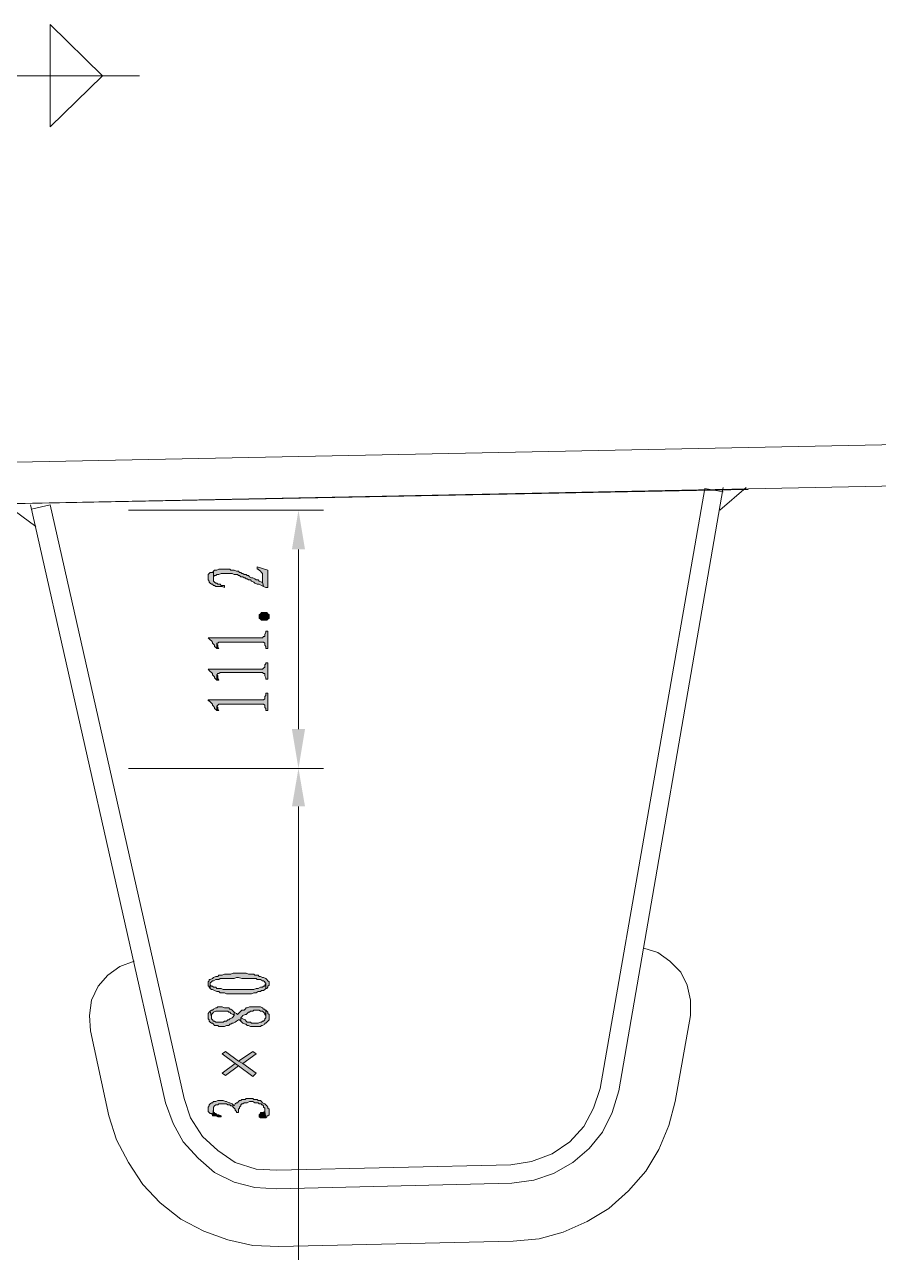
# Model space of a CAD drawing. Header units: millimetres. Extents: x 24 to 410, y 10 to 282.
# Drawn here: x 106.36 to 139.55, y 176.93 to 224.66 of the extents above; entities that cross this region are included whole.
import ezdxf

# ---------------------------------------------------------------- set-up
doc = ezdxf.new("R2010")
doc.units = ezdxf.units.MM

msp = doc.modelspace()

# ---------------------------------------------------------------- hatches: boundary and pattern name
h = msp.add_hatch(color=7)
h.dxf.hatch_style = 2
h.paths.add_polyline_path([(116.755333, 204.258333), (117.263333, 204.258333), (117.009333, 205.782333)])
h = msp.add_hatch(color=7)
h.dxf.hatch_style = 2
h.paths.add_polyline_path([(113.495667, 203.157667), (113.495667, 203.073), (113.538, 203.030667), (113.538, 202.988333), (113.580333, 202.946), (113.622667, 202.903667), (113.665, 202.903667), (113.707333, 202.861333), (113.749667, 202.861333), (113.792, 202.819), (114.046, 202.819), (114.130667, 202.776667), (114.130667, 202.861333), (114.088333, 202.861333), (114.003667, 202.861333), (113.961333, 202.903667), (113.876667, 202.903667), (113.834333, 202.946), (113.792, 202.946), (113.749667, 202.988333), (113.707333, 203.030667), (113.707333, 203.073), (113.707333, 203.115333), (113.707333, 203.411667), (113.665, 203.369333), (113.580333, 203.369333), (113.538, 203.327), (113.495667, 203.284667)])
h = msp.add_hatch(color=7)
h.dxf.hatch_style = 2
h.paths.add_polyline_path([(113.707333, 203.411667), (113.707333, 203.115333), (113.707333, 203.157667), (113.707333, 203.2), (113.749667, 203.242333), (113.792, 203.242333), (113.834333, 203.284667), (113.919, 203.284667), (114.003667, 203.327), (114.427, 203.327), (114.511667, 203.284667), (114.638667, 203.284667), (114.681, 203.242333), (114.723333, 203.242333), (114.765667, 203.2), (114.850333, 203.2), (114.892667, 203.157667), (114.935, 203.157667), (114.977333, 203.115333), (115.019667, 203.115333), (115.062, 203.073), (115.146667, 203.073), (115.189, 203.030667), (115.273667, 202.988333), (115.316, 202.946), (115.400667, 202.903667), (115.485333, 202.903667), (115.57, 202.861333), (115.654667, 202.819), (115.612333, 202.988333), (115.57, 202.988333), (115.485333, 203.030667), (115.443, 203.073), (115.358333, 203.073), (115.316, 203.115333), (115.231333, 203.157667), (115.189, 203.157667), (115.104333, 203.2), (115.062, 203.242333), (115.019667, 203.242333), (114.977333, 203.284667), (114.892667, 203.284667), (114.850333, 203.327), (114.808, 203.327), (114.765667, 203.369333), (114.723333, 203.369333), (114.681, 203.411667), (114.596333, 203.411667), (114.511667, 203.454), (114.384667, 203.454), (114.342333, 203.496333), (113.919, 203.496333), (113.834333, 203.454), (113.749667, 203.454)])
h = msp.add_hatch(color=7)
h.dxf.hatch_style = 2
h.paths.add_polyline_path([(115.400667, 203.581), (115.400667, 203.496333), (115.443, 203.496333), (115.485333, 203.454), (115.527667, 203.411667), (115.57, 203.369333), (115.612333, 203.327), (115.612333, 202.988333), (115.654667, 202.819), (115.739333, 202.776667), (115.824, 202.776667), (115.824, 203.454)])
h = msp.add_hatch(color=7)
h.dxf.hatch_style = 2
h.paths.add_polyline_path([(115.866333, 201.718333), (115.866333, 201.591333), (115.824, 201.549), (115.781667, 201.506667), (115.57, 201.506667), (115.527667, 201.549), (115.485333, 201.591333), (115.485333, 201.718333), (115.527667, 201.760667), (115.57, 201.803), (115.781667, 201.803), (115.824, 201.760667)])
h = msp.add_hatch(color=7)
h.dxf.hatch_style = 2
h.paths.add_polyline_path([(113.495667, 200.829333), (113.538, 200.787), (113.580333, 200.744667), (113.622667, 200.702333), (113.665, 200.66), (113.665, 200.617667), (113.707333, 200.575333), (113.749667, 200.533), (113.749667, 200.490667), (113.792, 200.448333), (113.834333, 200.406), (113.834333, 200.617667), (113.876667, 200.617667), (113.919, 200.66), (115.654667, 200.66), (115.697, 200.617667), (115.697, 200.533), (115.739333, 200.490667), (115.739333, 200.406), (115.824, 200.406), (115.824, 201.083333), (115.739333, 201.083333), (115.739333, 201.041), (115.697, 200.956333), (115.697, 200.871667), (115.654667, 200.871667), (115.612333, 200.829333)])
h = msp.add_hatch(color=7)
h.dxf.hatch_style = 2
h.paths.add_polyline_path([(113.834333, 200.406), (113.919, 200.406), (113.876667, 200.448333), (113.876667, 200.533), (113.834333, 200.575333)])
h = msp.add_hatch(color=7)
h.dxf.hatch_style = 2
h.paths.add_polyline_path([(113.495667, 199.601667), (113.538, 199.559333), (113.580333, 199.517), (113.622667, 199.474667), (113.665, 199.432333), (113.665, 199.39), (113.707333, 199.347667), (113.749667, 199.305333), (113.749667, 199.263), (113.792, 199.220667), (113.834333, 199.178333), (113.834333, 199.39), (113.876667, 199.432333), (113.919, 199.432333), (113.961333, 199.474667), (115.612333, 199.474667), (115.654667, 199.432333), (115.697, 199.432333), (115.697, 199.39), (115.697, 199.347667), (115.739333, 199.263), (115.739333, 199.220667), (115.824, 199.220667), (115.824, 199.855667), (115.739333, 199.855667), (115.739333, 199.813333), (115.697, 199.771), (115.697, 199.686333), (115.654667, 199.644), (115.612333, 199.601667)])
h = msp.add_hatch(color=7)
h.dxf.hatch_style = 2
h.paths.add_polyline_path([(113.834333, 199.178333), (113.919, 199.178333), (113.876667, 199.263), (113.876667, 199.347667), (113.834333, 199.39)])
h = msp.add_hatch(color=7)
h.dxf.hatch_style = 2
h.paths.add_polyline_path([(113.495667, 198.416333), (113.495667, 198.374), (113.538, 198.374), (113.580333, 198.331667), (113.622667, 198.289333), (113.665, 198.247), (113.665, 198.204667), (113.707333, 198.162333), (113.749667, 198.12), (113.749667, 198.077667), (113.792, 198.035333), (113.834333, 197.993), (113.834333, 198.162333), (113.876667, 198.204667), (113.919, 198.247), (115.654667, 198.247), (115.697, 198.204667), (115.697, 198.12), (115.739333, 198.077667), (115.739333, 197.993), (115.824, 197.993), (115.824, 198.670333), (115.739333, 198.670333), (115.739333, 198.585667), (115.697, 198.543333), (115.697, 198.458667), (115.654667, 198.416333)])
h = msp.add_hatch(color=7)
h.dxf.hatch_style = 2
h.paths.add_polyline_path([(113.834333, 197.993), (113.919, 197.993), (113.876667, 198.035333), (113.876667, 198.12), (113.834333, 198.162333)])
h = msp.add_hatch(color=7)
h.dxf.hatch_style = 2
h.paths.add_polyline_path([(116.755333, 197.273333), (117.263333, 197.273333), (117.009333, 195.749333)])
h = msp.add_hatch(color=7)
h.dxf.hatch_style = 2
h.paths.add_polyline_path([(116.755333, 194.267667), (117.263333, 194.267667), (117.009333, 195.749333)])
h = msp.add_hatch(color=7)
h.dxf.hatch_style = 2
h.paths.add_polyline_path([(113.495667, 187.367333), (113.495667, 187.282667), (113.538, 187.282667), (113.538, 187.240333), (113.580333, 187.198), (113.580333, 187.409667), (113.622667, 187.452), (113.665, 187.494333), (113.707333, 187.494333), (113.792, 187.536667), (113.919, 187.536667), (113.961333, 187.579), (114.511667, 187.579), (114.596333, 187.621333), (114.681, 187.621333), (114.808, 187.579), (115.358333, 187.579), (115.400667, 187.536667), (115.527667, 187.536667), (115.612333, 187.494333), (115.654667, 187.494333), (115.697, 187.452), (115.697, 187.409667), (115.739333, 187.409667), (115.739333, 187.198), (115.781667, 187.198), (115.824, 187.240333), (115.824, 187.282667), (115.866333, 187.325), (115.866333, 187.452), (115.824, 187.494333), (115.781667, 187.536667), (115.739333, 187.579), (115.654667, 187.621333), (115.612333, 187.621333), (115.527667, 187.663667), (115.485333, 187.663667), (115.443, 187.706), (115.316, 187.706), (115.273667, 187.748333), (115.062, 187.748333), (114.977333, 187.790667), (114.469333, 187.790667), (114.384667, 187.748333), (114.130667, 187.748333), (114.046, 187.706), (113.919, 187.706), (113.876667, 187.663667), (113.792, 187.663667), (113.707333, 187.621333), (113.665, 187.579), (113.580333, 187.536667), (113.538, 187.536667), (113.538, 187.494333), (113.495667, 187.452)])
h = msp.add_hatch(color=7)
h.dxf.hatch_style = 2
h.paths.add_polyline_path([(113.580333, 187.198), (113.622667, 187.155667), (113.665, 187.155667), (113.749667, 187.113333), (113.834333, 187.071), (113.919, 187.071), (113.961333, 187.028667), (114.130667, 187.028667), (114.215333, 186.986333), (115.189, 186.986333), (115.273667, 187.028667), (115.316, 187.028667), (115.358333, 187.028667), (115.443, 187.071), (115.527667, 187.071), (115.57, 187.113333), (115.654667, 187.113333), (115.697, 187.155667), (115.739333, 187.198), (115.739333, 187.367333), (115.697, 187.325), (115.697, 187.282667), (115.654667, 187.282667), (115.612333, 187.240333), (115.527667, 187.240333), (115.443, 187.198), (115.358333, 187.198), (115.273667, 187.155667), (114.088333, 187.155667), (114.003667, 187.198), (113.834333, 187.198), (113.792, 187.240333), (113.707333, 187.240333), (113.665, 187.282667), (113.622667, 187.282667), (113.580333, 187.325), (113.580333, 187.367333)])
h = msp.add_hatch(color=7)
h.dxf.hatch_style = 2
h.paths.add_polyline_path([(113.495667, 186.097333), (113.495667, 186.012667), (113.538, 185.970333), (113.538, 185.928), (113.580333, 185.885667), (113.622667, 185.843333), (113.665, 185.843333), (113.707333, 185.801), (113.749667, 185.758667), (113.876667, 185.758667), (113.919, 185.716333), (114.130667, 185.716333), (114.215333, 185.758667), (114.3, 185.758667), (114.342333, 185.801), (114.384667, 185.801), (114.427, 185.843333), (114.469333, 185.843333), (114.554, 185.885667), (114.596333, 185.928), (114.681, 185.970333), (114.723333, 185.970333), (114.765667, 185.928), (114.765667, 186.055), (114.808, 186.097333), (114.850333, 186.139667), (114.935, 186.182), (114.977333, 186.182), (115.019667, 186.224333), (115.062, 186.266667), (115.104333, 186.266667), (115.146667, 186.309), (115.231333, 186.309), (115.273667, 186.351333), (115.485333, 186.351333), (115.527667, 186.309), (115.612333, 186.309), (115.654667, 186.266667), (115.697, 186.224333), (115.697, 186.182), (115.739333, 186.139667), (115.739333, 186.097333), (115.739333, 186.351333), (115.697, 186.351333), (115.697, 186.393667), (115.654667, 186.393667), (115.612333, 186.436), (115.527667, 186.478333), (115.104333, 186.478333), (115.019667, 186.436), (114.977333, 186.436), (114.935, 186.393667), (114.892667, 186.351333), (114.808, 186.351333), (114.765667, 186.309), (114.681, 186.224333), (114.638667, 186.182), (114.596333, 186.224333), (114.511667, 186.266667), (114.511667, 186.139667), (114.469333, 186.097333), (114.427, 186.055), (114.342333, 186.012667), (114.3, 185.970333), (114.257667, 185.970333), (114.215333, 185.928), (114.130667, 185.928), (114.088333, 185.885667), (113.792, 185.885667), (113.749667, 185.928), (113.707333, 185.928), (113.665, 185.970333), (113.622667, 186.012667), (113.622667, 186.097333), (113.580333, 186.309), (113.538, 186.266667), (113.495667, 186.224333)])
h = msp.add_hatch(color=7)
h.dxf.hatch_style = 2
h.paths.add_polyline_path([(113.580333, 186.309), (113.622667, 186.097333), (113.622667, 186.182), (113.665, 186.224333), (113.707333, 186.266667), (113.792, 186.309), (114.257667, 186.309), (114.3, 186.266667), (114.342333, 186.266667), (114.384667, 186.224333), (114.469333, 186.182), (114.511667, 186.139667), (114.511667, 186.266667), (114.469333, 186.309), (114.427, 186.351333), (114.384667, 186.393667), (114.342333, 186.393667), (114.3, 186.436), (114.130667, 186.436), (114.046, 186.478333), (113.876667, 186.478333), (113.834333, 186.436), (113.792, 186.436), (113.707333, 186.393667), (113.665, 186.351333), (113.622667, 186.351333)])
h = msp.add_hatch(color=7)
h.dxf.hatch_style = 2
h.paths.add_polyline_path([(114.765667, 185.928), (114.808, 185.885667), (114.850333, 185.843333), (114.935, 185.801), (114.977333, 185.801), (115.019667, 185.758667), (115.062, 185.758667), (115.146667, 185.716333), (115.527667, 185.716333), (115.57, 185.758667), (115.612333, 185.758667), (115.697, 185.801), (115.697, 185.843333), (115.739333, 185.843333), (115.781667, 185.885667), (115.824, 185.928), (115.866333, 185.970333), (115.866333, 186.097333), (115.866333, 186.182), (115.824, 186.224333), (115.824, 186.266667), (115.781667, 186.309), (115.739333, 186.351333), (115.739333, 186.055), (115.697, 186.012667), (115.697, 185.970333), (115.654667, 185.928), (115.612333, 185.928), (115.57, 185.885667), (115.527667, 185.885667), (115.443, 185.843333), (115.189, 185.843333), (115.146667, 185.885667), (115.019667, 185.885667), (114.977333, 185.928), (114.935, 185.970333), (114.850333, 186.012667), (114.765667, 186.055)])
h = msp.add_hatch(color=7)
h.dxf.hatch_style = 2
h.paths.add_polyline_path([(114.046, 184.658), (114.554, 184.277), (114.681, 184.192333), (115.231333, 183.769), (115.358333, 183.896), (114.850333, 184.277), (114.681, 184.361667), (114.173, 184.742667)])
h = msp.add_hatch(color=7)
h.dxf.hatch_style = 2
h.paths.add_polyline_path([(114.681, 184.361667), (114.850333, 184.277), (115.358333, 184.658), (115.231333, 184.742667)])
h = msp.add_hatch(color=7)
h.dxf.hatch_style = 2
h.paths.add_polyline_path([(114.046, 183.896), (114.173, 183.811333), (114.681, 184.192333), (114.554, 184.277)])
h = msp.add_hatch(color=7)
h.dxf.hatch_style = 2
h.paths.add_polyline_path([(113.495667, 182.541333), (113.495667, 182.414333), (113.538, 182.372), (113.580333, 182.329667), (113.622667, 182.329667), (113.665, 182.287333), (113.665, 182.245), (113.707333, 182.499), (113.707333, 182.583667), (113.749667, 182.626), (113.792, 182.668333), (113.876667, 182.668333), (113.919, 182.710667), (114.215333, 182.710667), (114.257667, 182.668333), (114.342333, 182.668333), (114.384667, 182.626), (114.427, 182.626), (114.469333, 182.583667), (114.511667, 182.541333), (114.554, 182.499), (114.554, 182.456667), (114.596333, 182.414333), (114.596333, 182.372), (114.681, 182.372), (114.681, 182.499), (114.723333, 182.541333), (114.723333, 182.583667), (114.765667, 182.626), (114.765667, 182.668333), (114.808, 182.710667), (114.850333, 182.710667), (114.892667, 182.753), (115.019667, 182.753), (115.104333, 182.795333), (115.231333, 182.795333), (115.316, 182.753), (115.443, 182.753), (115.485333, 182.710667), (115.57, 182.710667), (115.57, 182.668333), (115.612333, 182.668333), (115.654667, 182.626), (115.654667, 182.583667), (115.697, 182.541333), (115.697, 182.414333), (115.739333, 182.160333), (115.781667, 182.202667), (115.781667, 182.245), (115.824, 182.245), (115.866333, 182.287333), (115.866333, 182.499), (115.824, 182.541333), (115.824, 182.583667), (115.781667, 182.626), (115.739333, 182.668333), (115.697, 182.710667), (115.612333, 182.753), (115.57, 182.795333), (115.527667, 182.837667), (115.443, 182.837667), (115.400667, 182.88), (115.273667, 182.88), (115.231333, 182.922333), (114.977333, 182.922333), (114.935, 182.88), (114.808, 182.88), (114.765667, 182.837667), (114.723333, 182.837667), (114.681, 182.795333), (114.638667, 182.753), (114.596333, 182.753), (114.554, 182.710667), (114.511667, 182.626), (114.469333, 182.668333), (114.427, 182.710667), (114.342333, 182.753), (114.3, 182.753), (114.215333, 182.795333), (114.173, 182.795333), (114.088333, 182.837667), (113.876667, 182.837667), (113.792, 182.795333), (113.707333, 182.795333), (113.665, 182.753), (113.622667, 182.753), (113.580333, 182.710667), (113.538, 182.668333), (113.538, 182.626), (113.495667, 182.583667)])
h = msp.add_hatch(color=7)
h.dxf.hatch_style = 2
h.paths.add_polyline_path([(113.665, 182.245), (113.792, 182.245), (113.876667, 182.202667), (114.003667, 182.202667), (114.003667, 182.245), (113.919, 182.287333), (113.834333, 182.287333), (113.792, 182.329667), (113.749667, 182.329667), (113.749667, 182.372), (113.707333, 182.372), (113.707333, 182.456667), (113.707333, 182.499)])
h = msp.add_hatch(color=7)
h.dxf.hatch_style = 2
h.paths.add_polyline_path([(115.485333, 182.245), (115.485333, 182.202667), (115.527667, 182.160333), (115.739333, 182.160333), (115.697, 182.414333), (115.612333, 182.372), (115.527667, 182.372), (115.527667, 182.329667), (115.485333, 182.287333)])

# ---------------------------------------------------------------- linework, layer by layer
at = {"color": 7, "lineweight": 0}
for points in [[(107.357333, 222.673333), (107.357333, 224.663), (109.389333, 222.673333)], [(102.065667, 210.777667), (103.420333, 222.673333), (110.828667, 222.673333)], [(107.357333, 222.673333), (107.357333, 220.683667), (109.389333, 222.673333)], [(251.671667, 210.566), (41.91, 206.375)], [(251.671667, 208.957333), (41.91, 204.766333)], [(105.706333, 206.036333), (134.493, 206.586667)], [(132.799667, 206.629), (128.735667, 183.303333)], [(133.519333, 206.671333), (129.455333, 183.218667)], [(132.799667, 206.629), (133.519333, 206.502)], [(133.392333, 205.782333), (134.408333, 206.671333)], [(106.807, 205.147333), (105.706333, 205.951667)], [(111.844667, 182.753), (106.595333, 205.994)], [(107.357333, 205.994), (106.637667, 205.824667)], [(107.357333, 205.994), (112.564333, 182.922333), (112.818333, 182.160333), (113.284, 181.440667), (113.876667, 180.890333), (114.554, 180.424667), (115.358333, 180.170667), (116.162667, 180.128333)], [(110.405333, 205.782333), (117.983, 205.782333)], [(117.009333, 197.273333), (117.009333, 204.258333)], [(110.405333, 195.749333), (117.983, 195.749333)], [(110.405333, 195.749333), (117.983, 195.749333)], [(117.009333, 194.267667), (117.009333, 175.683333)], [(132.249333, 186.139667), (132.249333, 186.732333), (132.122333, 187.325), (131.868333, 187.833), (131.445, 188.256333), (130.979333, 188.595), (130.429, 188.764333)], [(110.617, 188.256333), (110.066667, 188.044667), (109.601, 187.706), (109.22, 187.282667), (108.966, 186.732333), (108.881333, 186.139667), (108.923667, 185.547), (109.643333, 182.245)], [(131.656667, 182.795333), (132.249333, 186.139667)], [(125.264333, 180.34), (126.068667, 180.467), (126.873, 180.763333), (127.550333, 181.229), (128.100667, 181.821667), (128.481667, 182.541333), (128.735667, 183.303333)], [(125.306667, 179.620333), (126.153333, 179.747333), (126.915333, 180.001333), (127.677333, 180.424667), (128.312333, 180.975), (128.820333, 181.61), (129.201333, 182.372), (129.455333, 183.218667)], [(111.844667, 182.753), (112.141, 181.948667), (112.522, 181.229), (113.114667, 180.594), (113.749667, 180.043667), (114.511667, 179.662667), (115.316, 179.451), (116.162667, 179.408667)], [(125.349, 177.376667), (126.365, 177.461333), (127.296333, 177.715333), (128.227667, 178.138667), (129.074333, 178.646667), (129.836333, 179.324), (130.513667, 180.086), (131.021667, 180.932667), (131.402667, 181.864), (131.656667, 182.795333)], [(109.643333, 182.245), (109.939667, 181.313667), (110.405333, 180.424667), (110.955667, 179.578), (111.633, 178.858333), (112.437333, 178.223333), (113.326333, 177.757667), (114.257667, 177.419), (115.231333, 177.207333), (116.247333, 177.165)], [(125.264333, 180.34), (116.162667, 180.128333)], [(125.306667, 179.620333), (116.162667, 179.408667)], [(116.247333, 177.165), (125.349, 177.376667)], [(117.009333, 175.683333), (117.009333, 177.165)]]:
    msp.add_lwpolyline(points, dxfattribs=at)
for points in [[(113.495667, 203.157667), (113.495667, 203.073), (113.538, 203.030667), (113.538, 202.988333), (113.580333, 202.946), (113.622667, 202.903667), (113.665, 202.903667), (113.707333, 202.861333), (113.749667, 202.861333), (113.792, 202.819), (114.046, 202.819), (114.130667, 202.776667), (114.130667, 202.861333), (114.088333, 202.861333), (114.003667, 202.861333), (113.961333, 202.903667), (113.876667, 202.903667), (113.834333, 202.946), (113.792, 202.946), (113.749667, 202.988333), (113.707333, 203.030667), (113.707333, 203.073), (113.707333, 203.115333), (113.707333, 203.411667), (113.665, 203.369333), (113.580333, 203.369333), (113.538, 203.327), (113.495667, 203.284667)], [(113.707333, 203.411667), (113.707333, 203.115333), (113.707333, 203.157667), (113.707333, 203.2), (113.749667, 203.242333), (113.792, 203.242333), (113.834333, 203.284667), (113.919, 203.284667), (114.003667, 203.327), (114.427, 203.327), (114.511667, 203.284667), (114.638667, 203.284667), (114.681, 203.242333), (114.723333, 203.242333), (114.765667, 203.2), (114.850333, 203.2), (114.892667, 203.157667), (114.935, 203.157667), (114.977333, 203.115333), (115.019667, 203.115333), (115.062, 203.073), (115.146667, 203.073), (115.189, 203.030667), (115.273667, 202.988333), (115.316, 202.946), (115.400667, 202.903667), (115.485333, 202.903667), (115.57, 202.861333), (115.654667, 202.819), (115.612333, 202.988333), (115.57, 202.988333), (115.485333, 203.030667), (115.443, 203.073), (115.358333, 203.073), (115.316, 203.115333), (115.231333, 203.157667), (115.189, 203.157667), (115.104333, 203.2), (115.062, 203.242333), (115.019667, 203.242333), (114.977333, 203.284667), (114.892667, 203.284667), (114.850333, 203.327), (114.808, 203.327), (114.765667, 203.369333), (114.723333, 203.369333), (114.681, 203.411667), (114.596333, 203.411667), (114.511667, 203.454), (114.384667, 203.454), (114.342333, 203.496333), (113.919, 203.496333), (113.834333, 203.454), (113.749667, 203.454)], [(115.400667, 203.581), (115.400667, 203.496333), (115.443, 203.496333), (115.485333, 203.454), (115.527667, 203.411667), (115.57, 203.369333), (115.612333, 203.327), (115.612333, 202.988333), (115.654667, 202.819), (115.739333, 202.776667), (115.824, 202.776667), (115.824, 203.454)], [(115.866333, 201.718333), (115.866333, 201.591333), (115.824, 201.549), (115.781667, 201.506667), (115.57, 201.506667), (115.527667, 201.549), (115.485333, 201.591333), (115.485333, 201.718333), (115.527667, 201.760667), (115.57, 201.803), (115.781667, 201.803), (115.824, 201.760667)], [(113.495667, 200.829333), (113.538, 200.787), (113.580333, 200.744667), (113.622667, 200.702333), (113.665, 200.66), (113.665, 200.617667), (113.707333, 200.575333), (113.749667, 200.533), (113.749667, 200.490667), (113.792, 200.448333), (113.834333, 200.406), (113.834333, 200.617667), (113.876667, 200.617667), (113.919, 200.66), (115.654667, 200.66), (115.697, 200.617667), (115.697, 200.533), (115.739333, 200.490667), (115.739333, 200.406), (115.824, 200.406), (115.824, 201.083333), (115.739333, 201.083333), (115.739333, 201.041), (115.697, 200.956333), (115.697, 200.871667), (115.654667, 200.871667), (115.612333, 200.829333)], [(113.834333, 200.406), (113.919, 200.406), (113.876667, 200.448333), (113.876667, 200.533), (113.834333, 200.575333)], [(113.495667, 199.601667), (113.538, 199.559333), (113.580333, 199.517), (113.622667, 199.474667), (113.665, 199.432333), (113.665, 199.39), (113.707333, 199.347667), (113.749667, 199.305333), (113.749667, 199.263), (113.792, 199.220667), (113.834333, 199.178333), (113.834333, 199.39), (113.876667, 199.432333), (113.919, 199.432333), (113.961333, 199.474667), (115.612333, 199.474667), (115.654667, 199.432333), (115.697, 199.432333), (115.697, 199.39), (115.697, 199.347667), (115.739333, 199.263), (115.739333, 199.220667), (115.824, 199.220667), (115.824, 199.855667), (115.739333, 199.855667), (115.739333, 199.813333), (115.697, 199.771), (115.697, 199.686333), (115.654667, 199.644), (115.612333, 199.601667)], [(113.834333, 199.178333), (113.919, 199.178333), (113.876667, 199.263), (113.876667, 199.347667), (113.834333, 199.39)], [(113.495667, 198.416333), (113.495667, 198.374), (113.538, 198.374), (113.580333, 198.331667), (113.622667, 198.289333), (113.665, 198.247), (113.665, 198.204667), (113.707333, 198.162333), (113.749667, 198.12), (113.749667, 198.077667), (113.792, 198.035333), (113.834333, 197.993), (113.834333, 198.162333), (113.876667, 198.204667), (113.919, 198.247), (115.654667, 198.247), (115.697, 198.204667), (115.697, 198.12), (115.739333, 198.077667), (115.739333, 197.993), (115.824, 197.993), (115.824, 198.670333), (115.739333, 198.670333), (115.739333, 198.585667), (115.697, 198.543333), (115.697, 198.458667), (115.654667, 198.416333)], [(113.834333, 197.993), (113.919, 197.993), (113.876667, 198.035333), (113.876667, 198.12), (113.834333, 198.162333)], [(113.495667, 187.367333), (113.495667, 187.282667), (113.538, 187.282667), (113.538, 187.240333), (113.580333, 187.198), (113.580333, 187.409667), (113.622667, 187.452), (113.665, 187.494333), (113.707333, 187.494333), (113.792, 187.536667), (113.919, 187.536667), (113.961333, 187.579), (114.511667, 187.579), (114.596333, 187.621333), (114.681, 187.621333), (114.808, 187.579), (115.358333, 187.579), (115.400667, 187.536667), (115.527667, 187.536667), (115.612333, 187.494333), (115.654667, 187.494333), (115.697, 187.452), (115.697, 187.409667), (115.739333, 187.409667), (115.739333, 187.198), (115.781667, 187.198), (115.824, 187.240333), (115.824, 187.282667), (115.866333, 187.325), (115.866333, 187.452), (115.824, 187.494333), (115.781667, 187.536667), (115.739333, 187.579), (115.654667, 187.621333), (115.612333, 187.621333), (115.527667, 187.663667), (115.485333, 187.663667), (115.443, 187.706), (115.316, 187.706), (115.273667, 187.748333), (115.062, 187.748333), (114.977333, 187.790667), (114.469333, 187.790667), (114.384667, 187.748333), (114.130667, 187.748333), (114.046, 187.706), (113.919, 187.706), (113.876667, 187.663667), (113.792, 187.663667), (113.707333, 187.621333), (113.665, 187.579), (113.580333, 187.536667), (113.538, 187.536667), (113.538, 187.494333), (113.495667, 187.452)], [(113.580333, 187.198), (113.622667, 187.155667), (113.665, 187.155667), (113.749667, 187.113333), (113.834333, 187.071), (113.919, 187.071), (113.961333, 187.028667), (114.130667, 187.028667), (114.215333, 186.986333), (115.189, 186.986333), (115.273667, 187.028667), (115.316, 187.028667), (115.358333, 187.028667), (115.443, 187.071), (115.527667, 187.071), (115.57, 187.113333), (115.654667, 187.113333), (115.697, 187.155667), (115.739333, 187.198), (115.739333, 187.367333), (115.697, 187.325), (115.697, 187.282667), (115.654667, 187.282667), (115.612333, 187.240333), (115.527667, 187.240333), (115.443, 187.198), (115.358333, 187.198), (115.273667, 187.155667), (114.088333, 187.155667), (114.003667, 187.198), (113.834333, 187.198), (113.792, 187.240333), (113.707333, 187.240333), (113.665, 187.282667), (113.622667, 187.282667), (113.580333, 187.325), (113.580333, 187.367333)], [(113.495667, 186.097333), (113.495667, 186.012667), (113.538, 185.970333), (113.538, 185.928), (113.580333, 185.885667), (113.622667, 185.843333), (113.665, 185.843333), (113.707333, 185.801), (113.749667, 185.758667), (113.876667, 185.758667), (113.919, 185.716333), (114.130667, 185.716333), (114.215333, 185.758667), (114.3, 185.758667), (114.342333, 185.801), (114.384667, 185.801), (114.427, 185.843333), (114.469333, 185.843333), (114.554, 185.885667), (114.596333, 185.928), (114.681, 185.970333), (114.723333, 185.970333), (114.765667, 185.928), (114.765667, 186.055), (114.808, 186.097333), (114.850333, 186.139667), (114.935, 186.182), (114.977333, 186.182), (115.019667, 186.224333), (115.062, 186.266667), (115.104333, 186.266667), (115.146667, 186.309), (115.231333, 186.309), (115.273667, 186.351333), (115.485333, 186.351333), (115.527667, 186.309), (115.612333, 186.309), (115.654667, 186.266667), (115.697, 186.224333), (115.697, 186.182), (115.739333, 186.139667), (115.739333, 186.097333), (115.739333, 186.351333), (115.697, 186.351333), (115.697, 186.393667), (115.654667, 186.393667), (115.612333, 186.436), (115.527667, 186.478333), (115.104333, 186.478333), (115.019667, 186.436), (114.977333, 186.436), (114.935, 186.393667), (114.892667, 186.351333), (114.808, 186.351333), (114.765667, 186.309), (114.681, 186.224333), (114.638667, 186.182), (114.596333, 186.224333), (114.511667, 186.266667), (114.511667, 186.139667), (114.469333, 186.097333), (114.427, 186.055), (114.342333, 186.012667), (114.3, 185.970333), (114.257667, 185.970333), (114.215333, 185.928), (114.130667, 185.928), (114.088333, 185.885667), (113.792, 185.885667), (113.749667, 185.928), (113.707333, 185.928), (113.665, 185.970333), (113.622667, 186.012667), (113.622667, 186.097333), (113.580333, 186.309), (113.538, 186.266667), (113.495667, 186.224333)], [(113.580333, 186.309), (113.622667, 186.097333), (113.622667, 186.182), (113.665, 186.224333), (113.707333, 186.266667), (113.792, 186.309), (114.257667, 186.309), (114.3, 186.266667), (114.342333, 186.266667), (114.384667, 186.224333), (114.469333, 186.182), (114.511667, 186.139667), (114.511667, 186.266667), (114.469333, 186.309), (114.427, 186.351333), (114.384667, 186.393667), (114.342333, 186.393667), (114.3, 186.436), (114.130667, 186.436), (114.046, 186.478333), (113.876667, 186.478333), (113.834333, 186.436), (113.792, 186.436), (113.707333, 186.393667), (113.665, 186.351333), (113.622667, 186.351333)], [(114.765667, 185.928), (114.808, 185.885667), (114.850333, 185.843333), (114.935, 185.801), (114.977333, 185.801), (115.019667, 185.758667), (115.062, 185.758667), (115.146667, 185.716333), (115.527667, 185.716333), (115.57, 185.758667), (115.612333, 185.758667), (115.697, 185.801), (115.697, 185.843333), (115.739333, 185.843333), (115.781667, 185.885667), (115.824, 185.928), (115.866333, 185.970333), (115.866333, 186.097333), (115.866333, 186.182), (115.824, 186.224333), (115.824, 186.266667), (115.781667, 186.309), (115.739333, 186.351333), (115.739333, 186.055), (115.697, 186.012667), (115.697, 185.970333), (115.654667, 185.928), (115.612333, 185.928), (115.57, 185.885667), (115.527667, 185.885667), (115.443, 185.843333), (115.189, 185.843333), (115.146667, 185.885667), (115.019667, 185.885667), (114.977333, 185.928), (114.935, 185.970333), (114.850333, 186.012667), (114.765667, 186.055)], [(114.046, 184.658), (114.554, 184.277), (114.681, 184.192333), (115.231333, 183.769), (115.358333, 183.896), (114.850333, 184.277), (114.681, 184.361667), (114.173, 184.742667)], [(114.681, 184.361667), (114.850333, 184.277), (115.358333, 184.658), (115.231333, 184.742667)], [(114.046, 183.896), (114.173, 183.811333), (114.681, 184.192333), (114.554, 184.277)], [(113.495667, 182.541333), (113.495667, 182.414333), (113.538, 182.372), (113.580333, 182.329667), (113.622667, 182.329667), (113.665, 182.287333), (113.665, 182.245), (113.707333, 182.499), (113.707333, 182.583667), (113.749667, 182.626), (113.792, 182.668333), (113.876667, 182.668333), (113.919, 182.710667), (114.215333, 182.710667), (114.257667, 182.668333), (114.342333, 182.668333), (114.384667, 182.626), (114.427, 182.626), (114.469333, 182.583667), (114.511667, 182.541333), (114.554, 182.499), (114.554, 182.456667), (114.596333, 182.414333), (114.596333, 182.372), (114.681, 182.372), (114.681, 182.499), (114.723333, 182.541333), (114.723333, 182.583667), (114.765667, 182.626), (114.765667, 182.668333), (114.808, 182.710667), (114.850333, 182.710667), (114.892667, 182.753), (115.019667, 182.753), (115.104333, 182.795333), (115.231333, 182.795333), (115.316, 182.753), (115.443, 182.753), (115.485333, 182.710667), (115.57, 182.710667), (115.57, 182.668333), (115.612333, 182.668333), (115.654667, 182.626), (115.654667, 182.583667), (115.697, 182.541333), (115.697, 182.414333), (115.739333, 182.160333), (115.781667, 182.202667), (115.781667, 182.245), (115.824, 182.245), (115.866333, 182.287333), (115.866333, 182.499), (115.824, 182.541333), (115.824, 182.583667), (115.781667, 182.626), (115.739333, 182.668333), (115.697, 182.710667), (115.612333, 182.753), (115.57, 182.795333), (115.527667, 182.837667), (115.443, 182.837667), (115.400667, 182.88), (115.273667, 182.88), (115.231333, 182.922333), (114.977333, 182.922333), (114.935, 182.88), (114.808, 182.88), (114.765667, 182.837667), (114.723333, 182.837667), (114.681, 182.795333), (114.638667, 182.753), (114.596333, 182.753), (114.554, 182.710667), (114.511667, 182.626), (114.469333, 182.668333), (114.427, 182.710667), (114.342333, 182.753), (114.3, 182.753), (114.215333, 182.795333), (114.173, 182.795333), (114.088333, 182.837667), (113.876667, 182.837667), (113.792, 182.795333), (113.707333, 182.795333), (113.665, 182.753), (113.622667, 182.753), (113.580333, 182.710667), (113.538, 182.668333), (113.538, 182.626), (113.495667, 182.583667)], [(113.665, 182.245), (113.792, 182.245), (113.876667, 182.202667), (114.003667, 182.202667), (114.003667, 182.245), (113.919, 182.287333), (113.834333, 182.287333), (113.792, 182.329667), (113.749667, 182.329667), (113.749667, 182.372), (113.707333, 182.372), (113.707333, 182.456667), (113.707333, 182.499)], [(115.485333, 182.245), (115.485333, 182.202667), (115.527667, 182.160333), (115.739333, 182.160333), (115.697, 182.414333), (115.612333, 182.372), (115.527667, 182.372), (115.527667, 182.329667), (115.485333, 182.287333)]]:
    msp.add_lwpolyline(points, close=True, dxfattribs=at)

doc.saveas('drawing.dxf')
